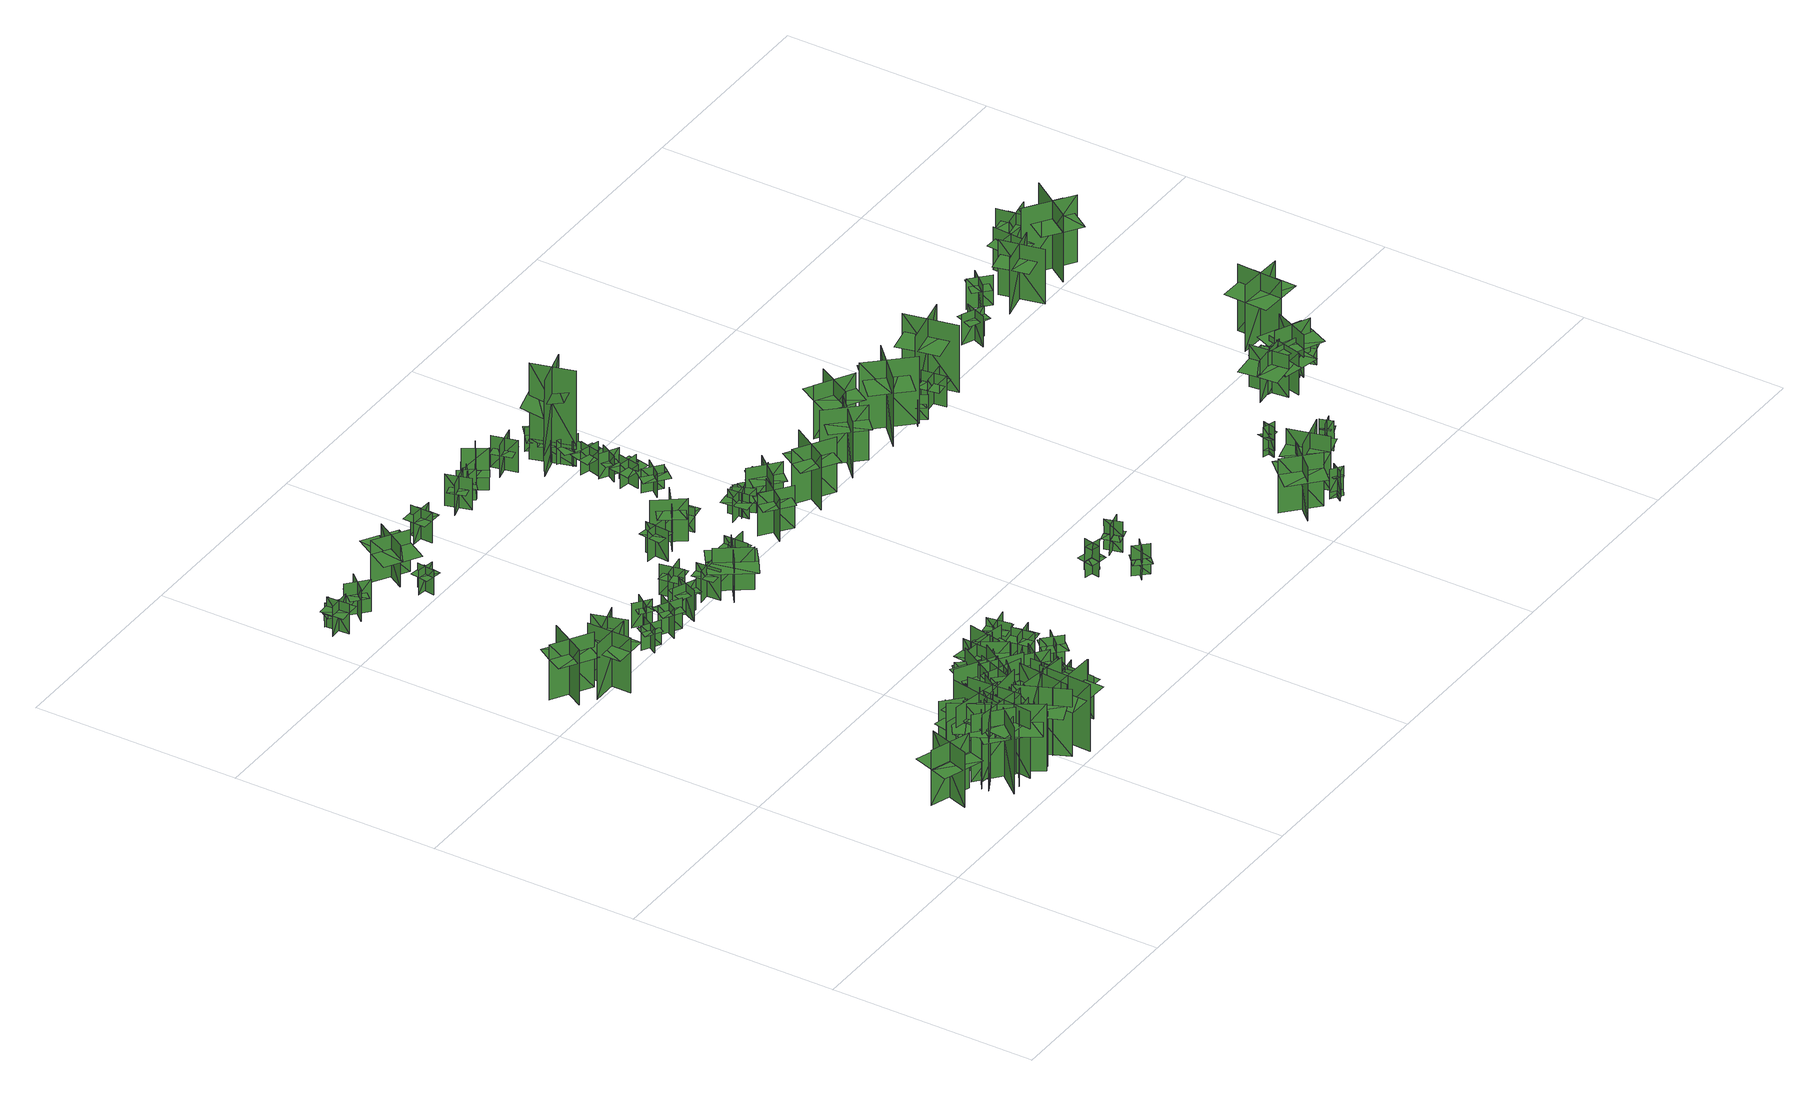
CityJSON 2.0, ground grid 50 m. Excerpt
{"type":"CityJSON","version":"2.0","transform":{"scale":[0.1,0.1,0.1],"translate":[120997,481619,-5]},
"CityObjects":{
"tree1":{"type":"SolitaryVegetationObject","geometry":[{"type":"MultiSurface","lod":"1","boundaries":[[[0,1,2]],[[0,2,3]],[[4,5,6]],[[4,6,7]],[[8,9,10]],[[8,10,11]],[[8,9,12]],[[8,12,13]]]}]},
"tree2":{"type":"SolitaryVegetationObject","geometry":[{"type":"MultiSurface","lod":"1","boundaries":[[[14,15,16]],[[14,16,17]],[[18,19,20]],[[18,20,21]],[[22,23,24]],[[22,24,25]],[[22,26,27]],[[22,27,23]]]}]},
"tree3":{"type":"SolitaryVegetationObject","geometry":[{"type":"MultiSurface","lod":"1","boundaries":[[[28,29,30]],[[28,30,31]],[[32,33,34]],[[32,34,35]],[[36,37,38]],[[36,38,39]],[[36,40,41]],[[36,41,37]]]}]},
"tree4":{"type":"SolitaryVegetationObject","geometry":[{"type":"MultiSurface","lod":"1","boundaries":[[[42,43,44]],[[42,44,45]],[[46,47,48]],[[46,48,49]],[[50,51,52]],[[50,52,53]],[[50,54,55]],[[50,55,51]]]}]},
"tree5":{"type":"SolitaryVegetationObject","geometry":[{"type":"MultiSurface","lod":"1","boundaries":[[[56,57,58]],[[56,58,59]],[[60,61,62]],[[60,62,63]],[[64,65,66]],[[64,66,67]],[[64,68,69]],[[64,69,65]]]}]},
"tree6":{"type":"SolitaryVegetationObject","geometry":[{"type":"MultiSurface","lod":"1","boundaries":[[[70,71,72]],[[70,72,73]],[[74,75,76]],[[74,76,77]],[[78,79,80]],[[78,80,81]],[[78,82,83]],[[78,83,79]]]}]},
"tree7":{"type":"SolitaryVegetationObject","geometry":[{"type":"MultiSurface","lod":"1","boundaries":[[[84,85,86]],[[84,86,87]],[[88,89,90]],[[88,90,91]],[[92,93,94]],[[92,94,95]],[[92,96,97]],[[92,97,93]]]}]},
"tree8":{"type":"SolitaryVegetationObject","geometry":[{"type":"MultiSurface","lod":"1","boundaries":[[[98,99,100]],[[98,100,101]],[[102,103,104]],[[102,104,105]],[[106,107,108]],[[106,108,109]],[[106,110,111]],[[106,111,107]]]}]},
"tree9":{"type":"SolitaryVegetationObject","geometry":[{"type":"MultiSurface","lod":"1","boundaries":[[[112,113,114]],[[112,114,115]],[[116,117,118]],[[116,118,119]],[[120,121,122]],[[120,122,123]],[[120,124,125]],[[120,125,121]]]}]},
"tree10":{"type":"SolitaryVegetationObject","geometry":[{"type":"MultiSurface","lod":"1","boundaries":[[[126,127,128]],[[126,128,129]],[[130,131,132]],[[130,132,133]],[[134,135,136]],[[134,136,137]],[[134,138,139]],[[134,139,135]]]}]},
"tree11":{"type":"SolitaryVegetationObject","geometry":[{"type":"MultiSurface","lod":"1","boundaries":[[[140,141,142]],[[140,142,143]],[[144,145,146]],[[144,146,147]],[[148,149,150]],[[148,150,151]],[[148,152,153]],[[148,153,149]]]}]},
"tree12":{"type":"SolitaryVegetationObject","geometry":[{"type":"MultiSurface","lod":"1","boundaries":[[[154,155,156]],[[154,156,157]],[[158,159,160]],[[158,160,161]],[[162,163,164]],[[162,164,165]],[[162,166,167]],[[162,167,163]]]}]},
"tree13":{"type":"SolitaryVegetationObject","geometry":[{"type":"MultiSurface","lod":"1","boundaries":[[[168,169,170]],[[168,170,171]],[[172,173,174]],[[172,174,175]],[[176,177,178]],[[176,178,179]],[[176,180,181]],[[176,181,177]]]}]},
"tree14":{"type":"SolitaryVegetationObject","geometry":[{"type":"MultiSurface","lod":"1","boundaries":[[[182,183,184]],[[182,184,185]],[[186,187,188]],[[186,188,189]],[[190,191,192]],[[190,192,193]],[[190,194,195]],[[190,195,191]]]}]},
"tree15":{"type":"SolitaryVegetationObject","geometry":[{"type":"MultiSurface","lod":"1","boundaries":[[[196,197,198]],[[196,198,199]],[[200,201,202]],[[200,202,203]],[[204,205,206]],[[204,206,207]],[[204,208,209]],[[204,209,205]]]}]},
"tree16":{"type":"SolitaryVegetationObject","geometry":[{"type":"MultiSurface","lod":"1","boundaries":[[[210,211,212]],[[210,212,213]],[[214,215,216]],[[214,216,217]],[[218,219,220]],[[218,220,221]],[[218,222,223]],[[218,223,219]]]}]},
"tree17":{"type":"SolitaryVegetationObject","geometry":[{"type":"MultiSurface","lod":"1","boundaries":[[[224,225,226]],[[224,226,227]],[[228,229,230]],[[228,230,231]],[[232,233,234]],[[232,234,235]],[[232,235,236]],[[232,236,237]]]}]},
"tree18":{"type":"SolitaryVegetationObject","geometry":[{"type":"MultiSurface","lod":"1","boundaries":[[[238,239,240]],[[238,240,241]],[[242,243,244]],[[242,244,245]],[[246,247,248]],[[246,248,249]],[[246,250,251]],[[246,251,247]]]}]},
"tree19":{"type":"SolitaryVegetationObject","geometry":[{"type":"MultiSurface","lod":"1","boundaries":[[[252,253,254]],[[252,254,255]],[[256,257,258]],[[256,258,259]],[[260,261,257]],[[260,257,256]],[[262,263,253]],[[262,253,252]],[[252,253,264]],[[252,264,265]],[[252,266,267]],[[252,267,253]]]}]},
"tree20":{"type":"SolitaryVegetationObject","geometry":[{"type":"MultiSurface","lod":"1","boundaries":[[[268,269,270]],[[268,270,271]],[[272,273,274]],[[272,274,275]],[[276,277,278]],[[276,278,279]],[[276,280,281]],[[276,281,277]]]}]},
"tree21":{"type":"SolitaryVegetationObject","geometry":[{"type":"MultiSurface","lod":"1","boundaries":[[[282,283,284]],[[282,284,285]],[[286,287,288]],[[286,288,289]],[[290,291,292]],[[290,292,293]],[[290,294,295]],[[290,295,291]]]}]},
"tree22":{"type":"SolitaryVegetationObject","geometry":[{"type":"MultiSurface","lod":"1","boundaries":[[[296,297,298]],[[296,298,299]],[[300,301,302]],[[300,302,303]],[[304,305,306]],[[304,306,307]],[[304,308,309]],[[304,309,305]]]}]},
"tree23":{"type":"SolitaryVegetationObject","geometry":[{"type":"MultiSurface","lod":"1","boundaries":[[[310,311,312]],[[310,312,313]],[[314,315,316]],[[314,316,317]],[[318,319,320]],[[318,320,321]],[[318,322,323]],[[318,323,319]]]}]},
"tree24":{"type":"SolitaryVegetationObject","geometry":[{"type":"MultiSurface","lod":"1","boundaries":[[[324,325,326]],[[324,326,327]],[[328,329,330]],[[328,330,331]],[[332,333,334]],[[332,334,335]],[[332,336,337]],[[332,337,333]]]}]},
"tree25":{"type":"SolitaryVegetationObject","geometry":[{"type":"MultiSurface","lod":"1","boundaries":[[[338,339,340]],[[338,340,341]],[[342,343,344]],[[342,344,345]],[[346,347,348]],[[346,348,349]],[[346,349,350]],[[346,350,351]]]}]},
"tree26":{"type":"SolitaryVegetationObject","geometry":[{"type":"MultiSurface","lod":"1","boundaries":[[[352,353,354]],[[352,354,355]],[[356,357,358]],[[356,358,359]],[[360,361,362]],[[360,362,363]],[[360,364,365]],[[360,365,361]]]}]},
"tree27":{"type":"SolitaryVegetationObject","geometry":[{"type":"MultiSurface","lod":"1","boundaries":[[[366,367,368]],[[366,368,369]],[[370,371,372]],[[370,372,373]],[[374,375,376]],[[374,376,377]],[[374,378,379]],[[374,379,375]]]}]},
"tree28":{"type":"SolitaryVegetationObject","geometry":[{"type":"MultiSurface","lod":"1","boundaries":[[[380,381,382]],[[380,382,383]],[[384,385,386]],[[384,386,387]],[[388,389,390]],[[388,390,391]],[[388,392,393]],[[388,393,389]]]}]},
"tree29":{"type":"SolitaryVegetationObject","geometry":[{"type":"MultiSurface","lod":"1","boundaries":[[[394,395,396]],[[394,396,397]],[[398,399,400]],[[398,400,401]],[[402,403,404]],[[402,404,405]],[[402,406,407]],[[402,407,403]]]}]},
"tree30":{"type":"SolitaryVegetationObject","geometry":[{"type":"MultiSurface","lod":"1","boundaries":[[[408,409,410]],[[408,410,411]],[[412,413,414]],[[412,414,415]],[[416,417,418]],[[416,418,419]],[[416,420,421]],[[416,421,417]]]}]},
"tree31":{"type":"SolitaryVegetationObject","geometry":[{"type":"MultiSurface","lod":"1","boundaries":[[[422,423,424]],[[422,424,425]],[[426,427,428]],[[426,428,429]],[[430,431,432]],[[430,432,433]],[[430,434,435]],[[430,435,431]]]}]},
"tree32":{"type":"SolitaryVegetationObject","geometry":[{"type":"MultiSurface","lod":"1","boundaries":[[[436,437,438]],[[436,438,439]],[[440,441,442]],[[440,442,443]],[[444,445,446]],[[444,446,447]],[[444,448,449]],[[444,449,445]]]}]},
"tree33":{"type":"SolitaryVegetationObject","geometry":[{"type":"MultiSurface","lod":"1","boundaries":[[[450,451,452]],[[450,452,453]],[[454,455,456]],[[454,456,457]],[[458,459,460]],[[458,460,461]],[[458,462,463]],[[458,463,459]]]}]},
"tree34":{"type":"SolitaryVegetationObject","geometry":[{"type":"MultiSurface","lod":"1","boundaries":[[[464,465,466]],[[464,466,467]],[[468,469,470]],[[468,470,471]],[[472,473,474]],[[472,474,475]],[[472,476,477]],[[472,477,473]]]}]},
"tree35":{"type":"SolitaryVegetationObject","geometry":[{"type":"MultiSurface","lod":"1","boundaries":[[[478,479,480]],[[478,480,481]],[[482,483,484]],[[482,484,485]],[[486,487,488]],[[486,488,489]],[[486,490,491]],[[486,491,487]]]}]},
"tree36":{"type":"SolitaryVegetationObject","geometry":[{"type":"MultiSurface","lod":"1","boundaries":[[[492,493,494]],[[492,494,495]],[[496,497,498]],[[496,498,499]],[[500,501,502]],[[500,502,503]],[[500,503,504]],[[500,504,505]]]}]},
"tree37":{"type":"SolitaryVegetationObject","geometry":[{"type":"MultiSurface","lod":"1","boundaries":[[[506,507,508]],[[506,508,509]],[[510,511,512]],[[510,512,513]],[[514,515,516]],[[514,516,517]],[[514,518,519]],[[514,519,515]]]}]},
"tree38":{"type":"SolitaryVegetationObject","geometry":[{"type":"MultiSurface","lod":"1","boundaries":[[[520,521,522]],[[520,522,523]],[[524,525,526]],[[524,526,527]],[[528,529,530]],[[528,530,531]],[[528,532,533]],[[528,533,529]]]}]},
"tree39":{"type":"SolitaryVegetationObject","geometry":[{"type":"MultiSurface","lod":"1","boundaries":[[[534,535,536]],[[534,536,537]],[[538,539,540]],[[538,540,541]],[[542,543,544]],[[542,544,545]],[[542,546,547]],[[542,547,543]]]}]},
"tree40":{"type":"SolitaryVegetationObject","geometry":[{"type":"MultiSurface","lod":"1","boundaries":[[[548,549,550]],[[548,550,551]],[[552,553,554]],[[552,554,555]],[[556,557,558]],[[556,558,559]],[[556,559,560]],[[556,560,561]]]}]},
"tree41":{"type":"SolitaryVegetationObject","geometry":[{"type":"MultiSurface","lod":"1","boundaries":[[[562,563,564]],[[562,564,565]],[[566,567,568]],[[566,568,569]],[[570,571,572]],[[570,572,573]],[[570,574,575]],[[570,575,571]]]}]},
"tree42":{"type":"SolitaryVegetationObject","geometry":[{"type":"MultiSurface","lod":"1","boundaries":[[[576,577,578]],[[576,578,579]],[[580,581,582]],[[580,582,583]],[[584,585,586]],[[584,586,587]],[[584,588,589]],[[584,589,585]]]}]},
"tree43":{"type":"SolitaryVegetationObject","geometry":[{"type":"MultiSurface","lod":"1","boundaries":[[[590,591,592]],[[590,592,593]],[[594,595,596]],[[594,596,597]],[[598,599,600]],[[598,600,601]],[[598,602,603]],[[598,603,599]]]}]},
"tree44":{"type":"SolitaryVegetationObject","geometry":[{"type":"MultiSurface","lod":"1","boundaries":[[[604,605,606]],[[604,606,607]],[[608,609,610]],[[608,610,611]],[[612,613,614]],[[612,614,615]],[[612,615,616]],[[612,616,617]]]}]},
"tree45":{"type":"SolitaryVegetationObject","geometry":[{"type":"MultiSurface","lod":"1","boundaries":[[[618,619,620]],[[618,620,621]],[[622,623,624]],[[622,624,625]],[[626,627,628]],[[626,628,629]],[[626,629,630]],[[626,630,631]]]}]},
"tree46":{"type":"SolitaryVegetationObject","geometry":[{"type":"MultiSurface","lod":"1","boundaries":[[[632,633,634]],[[632,634,635]],[[636,637,638]],[[636,638,639]],[[640,641,642]],[[640,642,643]],[[640,644,645]],[[640,645,641]]]}]},
"tree47":{"type":"SolitaryVegetationObject","geometry":[{"type":"MultiSurface","lod":"1","boundaries":[[[646,647,648]],[[646,648,649]],[[650,651,652]],[[650,652,653]],[[654,655,656]],[[654,656,657]],[[654,658,659]],[[654,659,655]]]}]},
"tree48":{"type":"SolitaryVegetationObject","geometry":[{"type":"MultiSurface","lod":"1","boundaries":[[[660,661,662]],[[660,662,663]],[[664,665,666]],[[664,666,667]],[[668,669,670]],[[668,670,671]],[[668,671,672]],[[668,672,673]]]}]},
"tree49":{"type":"SolitaryVegetationObject","geometry":[{"type":"MultiSurface","lod":"1","boundaries":[[[674,675,676]],[[674,676,677]],[[678,679,680]],[[678,680,681]],[[682,683,684]],[[682,684,685]],[[682,685,686]],[[682,686,687]]]}]},
"tree50":{"type":"SolitaryVegetationObject","geometry":[{"type":"MultiSurface","lod":"1","boundaries":[[[688,689,690]],[[688,690,691]],[[692,693,694]],[[692,694,695]],[[696,697,698]],[[696,698,699]],[[696,700,701]],[[696,701,697]]]}]},
"tree51":{"type":"SolitaryVegetationObject","geometry":[{"type":"MultiSurface","lod":"1","boundaries":[[[702,703,704]],[[702,704,705]],[[706,707,708]],[[706,708,709]],[[710,711,712]],[[710,712,713]],[[710,714,715]],[[710,715,711]]]}]},
"tree52":{"type":"SolitaryVegetationObject","geometry":[{"type":"MultiSurface","lod":"1","boundaries":[[[716,717,718]],[[716,718,719]],[[720,721,722]],[[720,722,723]],[[724,725,726]],[[724,726,727]],[[724,727,728]],[[724,728,729]]]}]},
"tree53":{"type":"SolitaryVegetationObject","geometry":[{"type":"MultiSurface","lod":"1","boundaries":[[[730,731,732]],[[730,732,733]],[[734,735,736]],[[734,736,737]],[[738,739,740]],[[738,740,741]],[[738,742,743]],[[738,743,739]]]}]},
"tree54":{"type":"SolitaryVegetationObject","geometry":[{"type":"MultiSurface","lod":"1","boundaries":[[[744,745,746]],[[744,746,747]],[[748,749,750]],[[748,750,751]],[[752,753,749]],[[752,749,748]],[[754,755,745]],[[754,745,744]],[[744,745,756]],[[744,756,757]],[[744,758,759]],[[744,759,745]]]}]},
"tree55":{"type":"SolitaryVegetationObject","geometry":[{"type":"MultiSurface","lod":"1","boundaries":[[[760,761,762]],[[760,762,763]],[[764,765,766]],[[764,766,767]],[[768,769,770]],[[768,770,771]],[[768,771,772]],[[768,772,773]]]}]},
"tree56":{"type":"SolitaryVegetationObject","geometry":[{"type":"MultiSurface","lod":"1","boundaries":[[[774,775,776]],[[774,776,777]],[[778,779,780]],[[778,780,781]],[[782,783,779]],[[782,779,778]],[[784,785,775]],[[784,775,774]],[[774,775,786]],[[774,786,787]],[[774,788,789]],[[774,789,775]]]}]},
"tree57":{"type":"SolitaryVegetationObject","geometry":[{"type":"MultiSurface","lod":"1","boundaries":[[[790,791,792]],[[790,792,793]],[[794,795,796]],[[794,796,797]],[[798,799,800]],[[798,800,801]],[[798,802,803]],[[798,803,799]]]}]},
"tree58":{"type":"SolitaryVegetationObject","geometry":[{"type":"MultiSurface","lod":"1","boundaries":[[[804,805,806]],[[804,806,807]],[[808,809,810]],[[808,810,811]],[[812,813,814]],[[812,814,815]],[[812,815,816]],[[812,816,817]]]}]},
"tree59":{"type":"SolitaryVegetationObject","geometry":[{"type":"MultiSurface","lod":"1","boundaries":[[[818,819,820]],[[818,820,821]],[[822,823,824]],[[822,824,825]],[[826,827,828]],[[826,828,829]],[[826,829,830]],[[826,830,831]]]}]},
"tree60":{"type":"SolitaryVegetationObject","geometry":[{"type":"MultiSurface","lod":"1","boundaries":[[[832,833,834]],[[832,834,835]],[[836,837,838]],[[836,838,839]],[[840,841,842]],[[840,842,843]],[[840,843,844]],[[840,844,845]]]}]},
"tree61":{"type":"SolitaryVegetationObject","geometry":[{"type":"MultiSurface","lod":"1","boundaries":[[[846,847,848]],[[846,848,849]],[[850,851,852]],[[850,852,853]],[[854,855,851]],[[854,851,850]],[[856,857,847]],[[856,847,846]],[[846,847,858]],[[846,858,859]],[[846,860,861]],[[846,861,847]]]}]},
"tree62":{"type":"SolitaryVegetationObject","geometry":[{"type":"MultiSurface","lod":"1","boundaries":[[[862,863,864]],[[862,864,865]],[[866,867,868]],[[866,868,869]],[[870,871,872]],[[870,872,873]],[[870,873,874]],[[870,874,875]]]}]},
"tree63":{"type":"SolitaryVegetationObject","geometry":[{"type":"MultiSurface","lod":"1","boundaries":[[[876,877,878]],[[876,878,879]],[[880,881,882]],[[880,882,883]],[[884,885,886]],[[884,886,887]],[[884,887,888]],[[884,888,889]]]}]},
"tree64":{"type":"SolitaryVegetationObject","geometry":[{"type":"MultiSurface","lod":"1","boundaries":[[[890,891,892]],[[890,892,893]],[[894,895,896]],[[894,896,897]],[[898,899,900]],[[898,900,901]],[[898,902,903]],[[898,903,899]]]}]},
"tree65":{"type":"SolitaryVegetationObject","geometry":[{"type":"MultiSurface","lod":"1","boundaries":[[[904,905,906]],[[904,906,907]],[[908,909,910]],[[908,910,911]],[[912,913,914]],[[912,914,915]],[[912,915,916]],[[912,916,917]]]}]},
"tree66":{"type":"SolitaryVegetationObject","geometry":[{"type":"MultiSurface","lod":"1","boundaries":[[[918,919,920]],[[918,920,921]],[[922,923,924]],[[922,924,925]],[[926,927,923]],[[926,923,922]],[[928,929,919]],[[928,919,918]],[[918,919,930]],[[918,930,931]],[[918,932,933]],[[918,933,919]]]}]},
"tree67":{"type":"SolitaryVegetationObject","geometry":[{"type":"MultiSurface","lod":"1","boundaries":[[[934,935,936]],[[934,936,937]],[[938,939,940]],[[938,940,941]],[[942,943,944]],[[942,944,945]],[[942,945,946]],[[942,946,947]]]}]},
"tree68":{"type":"SolitaryVegetationObject","geometry":[{"type":"MultiSurface","lod":"1","boundaries":[[[948,949,950]],[[948,950,951]],[[952,953,954]],[[952,954,955]],[[956,957,958]],[[956,958,959]],[[956,959,960]],[[956,960,961]]]}]},
"tree69":{"type":"SolitaryVegetationObject","geometry":[{"type":"MultiSurface","lod":"1","boundaries":[[[962,963,964]],[[962,964,965]],[[966,967,968]],[[966,968,969]],[[970,971,967]],[[970,967,966]],[[972,973,963]],[[972,963,962]],[[974,975,976]],[[974,976,977]],[[978,979,980]],[[978,980,981]]]}]},
"tree70":{"type":"SolitaryVegetationObject","geometry":[{"type":"MultiSurface","lod":"1","boundaries":[[[982,983,984]],[[982,984,985]],[[986,987,988]],[[986,988,989]],[[990,991,992]],[[990,992,993]],[[990,993,994]],[[990,994,995]]]}]},
"tree71":{"type":"SolitaryVegetationObject","geometry":[{"type":"MultiSurface","lod":"1","boundaries":[[[996,997,998]],[[996,998,999]],[[1000,1001,1002]],[[1000,1002,1003]],[[1004,1005,1006]],[[1004,1006,1007]],[[1004,1007,1008]],[[1004,1008,1009]]]}]},
"tree72":{"type":"SolitaryVegetationObject","geometry":[{"type":"MultiSurface","lod":"1","boundaries":[[[1010,1011,1012]],[[1010,1012,1013]],[[1014,1015,1016]],[[1014,1016,1017]],[[1018,1019,1020]],[[1018,1020,1021]],[[1018,1022,1023]],[[1018,1023,1019]]]}]},
"tree73":{"type":"SolitaryVegetationObject","geometry":[{"type":"MultiSurface","lod":"1","boundaries":[[[1024,1025,1026]],[[1024,1026,1027]],[[1028,1029,1030]],[[1028,1030,1031]],[[1032,1033,1034]],[[1032,1034,1035]],[[1032,1035,1036]],[[1032,1036,1037]]]}]},
"tree74":{"type":"SolitaryVegetationObject","geometry":[{"type":"MultiSurface","lod":"1","boundaries":[[[1038,1039,1040]],[[1038,1040,1041]],[[1042,1043,1044]],[[1042,1044,1045]],[[1046,1047,1048]],[[1046,1048,1049]],[[1046,1049,1050]],[[1046,1050,1051]]]}]},
"tree75":{"type":"SolitaryVegetationObject","geometry":[{"type":"MultiSurface","lod":"1","boundaries":[[[1052,1053,1054]],[[1052,1054,1055]],[[1056,1057,1058]],[[1056,1058,1059]],[[1060,1061,1057]],[[1060,1057,1056]],[[1062,1063,1053]],[[1062,1053,1052]],[[1052,1053,1064]],[[1052,1064,1065]],[[1052,1066,1067]],[[1052,1067,1053]]]}]},
"tree76":{"type":"SolitaryVegetationObject","geometry":[{"type":"MultiSurface","lod":"1","boundaries":[[[1068,1069,1070]],[[1068,1070,1071]],[[1072,1073,1074]],[[1072,1074,1075]],[[1076,1077,1078]],[[1076,1078,1079]],[[1076,1080,1081]],[[1076,1081,1077]]]}]},
"tree77":{"type":"SolitaryVegetationObject","geometry":[{"type":"MultiSurface","lod":"1","boundaries":[[[1082,1083,1084]],[[1082,1084,1085]],[[1086,1087,1088]],[[1086,1088,1089]],[[1090,1091,1092]],[[1090,1092,1093]],[[1090,1093,1094]],[[1090,1094,1095]]]}]},
"tree78":{"type":"SolitaryVegetationObject","geometry":[{"type":"MultiSurface","lod":"1","boundaries":[[[1096,1097,1098]],[[1096,1098,1099]],[[1100,1101,1102]],[[1100,1102,1103]],[[1104,1105,1106]],[[1104,1106,1107]],[[1104,1107,1108]],[[1104,1108,1109]]]}]},
"tree79":{"type":"SolitaryVegetationObject","geometry":[{"type":"MultiSurface","lod":"1","boundaries":[[[1110,1111,1112]],[[1110,1112,1113]],[[1114,1115,1116]],[[1114,1116,1117]],[[1118,1119,1120]],[[1118,1120,1121]],[[1118,1122,1123]],[[1118,1123,1119]]]}]},
"tree80":{"type":"SolitaryVegetationObject","geometry":[{"type":"MultiSurface","lod":"1","boundaries":[[[1124,1125,1126]],[[1124,1126,1127]],[[1128,1129,1130]],[[1128,1130,1131]],[[1132,1133,1129]],[[1132,1129,1128]],[[1134,1135,1125]],[[1134,1125,1124]],[[1136,1137,1138]],[[1136,1138,1139]],[[1140,1141,1142]],[[1140,1142,1143]]]}]},
"tree81":{"type":"SolitaryVegetationObject","geometry":[{"type":"MultiSurface","lod":"1","boundaries":[[[1144,1145,1146]],[[1144,1146,1147]],[[1148,1149,1150]],[[1148,1150,1151]],[[1152,1153,1154]],[[1152,1154,1155]],[[1152,1155,1156]],[[1152,1156,1157]]]}]},
"tree82":{"type":"SolitaryVegetationObject","geometry":[{"type":"MultiSurface","lod":"1","boundaries":[[[1158,1159,1160]],[[1158,1160,1161]],[[1162,1163,1164]],[[1162,1164,1165]],[[1166,1167,1168]],[[1166,1168,1169]],[[1166,1169,1170]],[[1166,1170,1171]]]}]},
"tree83":{"type":"SolitaryVegetationObject","geometry":[{"type":"MultiSurface","lod":"1","boundaries":[[[1172,1173,1174]],[[1172,1174,1175]],[[1176,1177,1178]],[[1176,1178,1179]],[[1180,1181,1182]],[[1180,1182,1183]],[[1180,1181,1184]],[[1180,1184,1185]]]}]},
"tree84":{"type":"SolitaryVegetationObject","geometry":[{"type":"MultiSurface","lod":"1","boundaries":[[[1186,1187,1188]],[[1186,1188,1189]],[[1190,1191,1192]],[[1190,1192,1193]],[[1194,1195,1191]],[[1194,1191,1190]],[[1196,1197,1187]],[[1196,1187,1186]],[[1198,1199,1200]],[[1198,1200,1201]],[[1202,1203,1204]],[[1202,1204,1205]]]}]},
"tree85":{"type":"SolitaryVegetationObject","geometry":[{"type":"MultiSurface","lod":"1","boundaries":[[[1206,1207,1208]],[[1206,1208,1209]],[[1210,1211,1212]],[[1210,1212,1213]],[[1214,1215,1211]],[[1214,1211,1210]],[[1216,1217,1207]],[[1216,1207,1206]],[[1218,1219,1220]],[[1218,1220,1221]],[[1222,1223,1224]],[[1222,1224,1225]]]}]},
"tree86":{"type":"SolitaryVegetationObject","geometry":[{"type":"MultiSurface","lod":"1","boundaries":[[[1226,1227,1228]],[[1226,1228,1229]],[[1230,1231,1232]],[[1230,1232,1233]],[[1234,1235,1236]],[[1234,1236,1237]],[[1234,1238,1239]],[[1234,1239,1235]]]}]},
"tree87":{"type":"SolitaryVegetationObject","geometry":[{"type":"MultiSurface","lod":"1","boundaries":[[[1240,1241,1242]],[[1240,1242,1243]],[[1244,1245,1246]],[[1244,1246,1247]],[[1248,1249,1245]],[[1248,1245,1244]],[[1250,1251,1241]],[[1250,1241,1240]],[[1252,1253,1254]],[[1252,1254,1255]],[[1256,1257,1258]],[[1256,1258,1259]]]}]},
"tree88":{"type":"SolitaryVegetationObject","geometry":[{"type":"MultiSurface","lod":"1","boundaries":[[[1260,1261,1262]],[[1260,1262,1263]],[[1264,1265,1266]],[[1264,1266,1267]],[[1268,1269,1270]],[[1268,1270,1271]],[[1268,1272,1273]],[[1268,1273,1269]]]}]},
"tree89":{"type":"SolitaryVegetationObject","geometry":[{"type":"MultiSurface","lod":"1","boundaries":[[[1274,1275,1276]],[[1274,1276,1277]],[[1278,1279,1280]],[[1278,1280,1281]],[[1282,1283,1284]],[[1282,1284,1285]],[[1282,1285,1286]],[[1282,1286,1287]]]}]},
"tree90":{"type":"SolitaryVegetationObject","geometry":[{"type":"MultiSurface","lod":"1","boundaries":[[[1288,1289,1290]],[[1288,1290,1291]],[[1292,1293,1294]],[[1292,1294,1295]],[[1296,1297,1298]],[[1296,1298,1299]],[[1296,1299,1300]],[[1296,1300,1301]]]}]},
"tree91":{"type":"SolitaryVegetationObject","geometry":[{"type":"MultiSurface","lod":"1","boundaries":[[[1302,1303,1304]],[[1302,1304,1305]],[[1306,1307,1308]],[[1306,1308,1309]],[[1310,1311,1312]],[[1310,1312,1313]],[[1310,1313,1314]],[[1310,1314,1315]]]}]},
"tree92":{"type":"SolitaryVegetationObject","geometry":[{"type":"MultiSurface","lod":"1","boundaries":[[[1316,1317,1318]],[[1316,1318,1319]],[[1320,1321,1322]],[[1320,1322,1323]],[[1324,1325,1326]],[[1324,1326,1327]],[[1324,1328,1329]],[[1324,1329,1325]]]}]},
"tree93":{"type":"SolitaryVegetationObject","geometry":[{"type":"MultiSurface","lod":"1","boundaries":[[[1330,1331,1332]],[[1330,1332,1333]],[[1334,1335,1336]],[[1334,1336,1337]],[[1338,1339,1340]],[[1338,1340,1341]],[[1338,1341,1342]],[[1338,1342,1343]]]}]},
"tree94":{"type":"SolitaryVegetationObject","geometry":[{"type":"MultiSurface","lod":"1","boundaries":[[[1344,1345,1346]],[[1344,1346,1347]],[[1348,1349,1350]],[[1348,1350,1351]],[[1352,1353,1354]],[[1352,1354,1355]],[[1352,1356,1357]],[[1352,1357,1353]]]}]},
"tree95":{"type":"SolitaryVegetationObject","geometry":[{"type":"MultiSurface","lod":"1","boundaries":[[[1358,1359,1360]],[[1358,1360,1361]],[[1362,1363,1364]],[[1362,1364,1365]],[[1366,1367,1368]],[[1366,1368,1369]],[[1366,1369,1370]],[[1366,1370,1371]]]}]},
"tree96":{"type":"SolitaryVegetationObject","geometry":[{"type":"MultiSurface","lod":"1","boundaries":[[[1372,1373,1374]],[[1372,1374,1375]],[[1376,1377,1378]],[[1376,1378,1379]],[[1380,1381,1382]],[[1380,1382,1383]],[[1380,1384,1385]],[[1380,1385,1381]]]}]},
"tree97":{"type":"SolitaryVegetationObject","geometry":[{"type":"MultiSurface","lod":"1","boundaries":[[[1386,1387,1388]],[[1386,1388,1389]],[[1390,1391,1392]],[[1390,1392,1393]],[[1394,1395,1396]],[[1394,1396,1397]],[[1394,1398,1399]],[[1394,1399,1395]]]}]},
"tree98":{"type":"SolitaryVegetationObject","geometry":[{"type":"MultiSurface","lod":"1","boundaries":[[[1400,1401,1402]],[[1400,1402,1403]],[[1404,1405,1406]],[[1404,1406,1407]],[[1408,1409,1410]],[[1408,1410,1411]],[[1408,1412,1413]],[[1408,1413,1409]]]}]}
},
"vertices":[
[186,184,13],[286,151,13],[286,151,154],[186,184,154],[218,120,13],[252,220,13],[252,220,154],[218,120,154],[185,181,106],[285,147,106],[302,198,106],[202,231,106],[271,107,106],[171,140,106],
[146,1005,44],[54,1059,44],[54,1059,185],[146,1005,185],[124,1086,44],[71,995,44],[71,995,185],[124,1086,185],[138,1010,148],[54,1059,148],[33,1023,148],[117,973,148],[160,1046,148],[76,1095,148],
[320,167,3],[419,83,3],[419,83,175],[320,167,175],[329,65,3],[413,164,3],[413,164,175],[329,65,175],[328,160,130],[419,83,130],[452,122,130],[362,199,130],[295,121,130],[386,44,130],
[311,118,3],[426,178,3],[426,178,175],[311,118,175],[409,88,3],[349,203,3],[349,203,175],[409,88,175],[321,123,131],[426,178,131],[402,224,131],[297,169,131],[344,78,131],[450,133,131],
[330,237,1],[403,130,1],[403,130,173],[330,237,173],[312,136,1],[419,209,1],[419,209,173],[312,136,173],[336,228,129],[403,130,129],[446,159,129],[378,257,129],[294,198,129],[361,101,129],
[378,269,2],[356,165,2],[356,165,143],[378,269,143],[308,222,2],[412,200,2],[412,200,143],[308,222,143],[376,260,106],[356,165,106],[397,156,106],[417,251,106],[335,268,106],[315,173,106],
[325,143,9],[454,129,9],[454,129,181],[325,143,181],[390,63,9],[404,192,9],[404,192,181],[390,63,181],[336,141,136],[454,129,136],[460,180,136],[342,192,136],[331,90,136],[449,78,136],
[461,138,9],[352,67,9],[352,67,181],[461,138,181],[361,158,9],[432,49,9],[432,49,181],[361,158,181],[452,132,136],[352,67,136],[380,24,136],[480,89,136],[424,175,136],[324,110,136],
[404,264,8],[380,136,8],[380,136,181],[404,264,181],[319,205,8],[447,182,8],[447,182,181],[319,205,181],[402,253,136],[380,136,136],[431,127,136],[452,244,136],[351,262,136],[330,145,136],
[350,159,11],[456,150,11],[456,150,152],[350,159,152],[404,95,11],[414,201,11],[414,201,152],[404,95,152],[359,158,115],[456,150,115],[459,191,115],[363,200,115],[355,116,115],[452,108,115],
[171,1036,42],[171,929,42],[171,929,183],[171,1036,183],[112,976,42],[218,976,42],[218,976,183],[112,976,183],[171,1027,147],[171,929,147],[213,929,147],[213,1027,147],[129,1027,147],[129,929,147],
[379,105,11],[484,120,11],[484,120,152],[379,105,152],[446,55,11],[432,160,11],[432,160,152],[446,55,152],[388,107,116],[484,120,116],[478,161,116],[382,148,116],[393,65,116],[490,78,116],
[440,275,10],[367,198,10],[367,198,151],[440,275,151],[356,272,10],[433,199,10],[433,199,151],[356,272,151],[433,268,114],[367,198,114],[397,169,114],[464,239,114],[403,297,114],[336,226,114],
[505,176,10],[375,170,10],[375,170,182],[505,176,182],[429,245,10],[434,115,10],[434,115,182],[429,245,182],[494,175,138],[375,170,138],[377,119,138],[496,124,138],[492,227,138],[373,221,138],
[416,159,11],[444,261,11],[444,261,151],[416,159,151],[489,201,11],[386,229,11],[386,229,151],[489,201,151],[419,168,115],[444,261,115],[404,272,115],[378,179,115],[459,157,115],[485,250,115],
[505,104,11],[419,167,11],[419,167,152],[505,104,152],[491,187,11],[429,101,11],[429,101,152],[491,187,152],[498,110,116],[419,167,116],[394,133,116],[473,76,116],[522,144,116],[444,201,116],
[6,1573,48],[61,1575,48],[61,1575,125],[6,1573,125],[33,1548,48],[30,1603,48],[30,1603,125],[33,1548,125],[33,1548,103],[61,1549,103],[58,1604,103],[30,1603,103],[3,1602,103],[5,1546,103],
[505,30,11],[453,150,11],[453,150,183],[505,30,183],[542,126,11],[423,75,11],[423,75,183],[542,126,183],[500,40,139],[453,150,139],[406,129,139],[453,20,139],[547,61,139],[500,170,139],
[50,1612,80],[31,1583,80],[46,1574,80],[65,1602,80],[55,1589,80],[27,1608,80],[26,1606,111],[54,1587,111],[54,1587,49],[26,1606,49],[49,1613,49],[30,1584,49],[31,1583,111],[50,1612,111],[35,1621,80],[17,1593,80],
[513,166,11],[427,228,11],[427,228,152],[513,166,152],[499,249,11],[437,162,11],[437,162,152],[499,249,152],[506,171,116],[427,228,116],[402,193,116],[481,137,116],[530,205,116],[451,262,116],
[204,1023,45],[283,1047,45],[283,1047,154],[204,1023,154],[262,992,45],[238,1071,45],[238,1071,154],[262,992,154],[211,1025,126],[283,1047,126],[274,1078,126],[201,1056,126],[220,993,126],[292,1015,126],
[515,50,11],[531,179,11],[531,179,183],[515,50,183],[596,114,11],[467,130,11],[467,130,183],[596,114,183],[516,61,139],[531,179,139],[480,185,139],[465,67,139],[567,55,139],[582,173,139],
[617,63,11],[487,68,11],[487,68,184],[617,63,184],[546,138,11],[541,8,11],[541,8,184],[546,138,184],[606,64,139],[487,68,139],[485,17,139],[604,13,139],[608,115,139],[489,120,139],
[564,149,11],[488,224,11],[488,224,152],[564,149,152],[563,233,11],[488,158,11],[488,158,152],[563,233,152],[557,156,116],[488,224,116],[459,194,116],[528,126,116],[587,186,116],[518,254,116],
[129,1599,47],[89,1553,47],[89,1553,129],[129,1599,129],[86,1596,47],[132,1555,47],[132,1555,129],[86,1596,129],[91,1591,98],[74,1572,98],[107,1544,98],[124,1563,98],[141,1582,98],[108,1611,98],
[582,208,14],[483,247,14],[483,247,154],[582,208,154],[548,285,14],[508,186,14],[508,186,154],[548,285,154],[573,211,118],[483,247,118],[467,208,118],[558,172,118],[589,250,118],[498,286,118],
[552,329,14],[499,237,14],[499,237,155],[552,329,155],[471,306,14],[564,254,14],[564,254,155],[471,306,155],[547,321,119],[499,237,119],[536,216,119],[584,301,119],[511,342,119],[463,257,119],
[355,968,46],[314,992,46],[314,992,109],[355,968,109],[345,1004,46],[321,963,46],[321,963,109],[345,1004,109],[351,970,92],[314,992,92],[304,976,92],[342,954,92],[361,986,92],[323,1008,92],
[603,214,14],[515,272,14],[515,272,155],[603,214,155],[586,296,14],[527,207,14],[527,207,155],[586,296,155],[596,219,119],[515,272,119],[491,237,119],[573,184,119],[619,254,119],[538,307,119],
[585,280,14],[532,343,14],[532,343,124],[585,280,124],[591,345,14],[527,292,14],[527,292,124],[591,345,124],[581,285,95],[532,343,95],[507,322,95],[556,264,95],[606,307,95],[557,364,95],
[630,179,14],[644,97,14],[644,97,123],[630,179,123],[592,125,14],[674,139,14],[674,139,123],[592,125,123],[631,172,95],[644,97,95],[676,102,95],[664,177,95],[599,166,95],[611,92,95],
[633,215,14],[632,132,14],[632,132,123],[633,215,123],[587,169,14],[669,168,14],[669,168,123],[587,169,123],[633,208,95],[632,132,95],[664,131,95],[666,207,95],[601,209,95],[599,133,95],
[647,65,13],[651,148,13],[651,148,123],[647,65,123],[695,109,13],[613,114,13],[613,114,123],[695,109,123],[647,72,94],[651,148,94],[619,150,94],[614,74,94],[680,70,94],[684,146,94],
[432,963,45],[381,992,45],[381,992,123],[432,963,123],[419,1008,45],[390,957,45],[390,957,123],[419,1008,123],[428,966,103],[381,992,103],[369,972,103],[416,946,103],[439,986,103],[392,1013,103],
[413,1061,45],[384,1023,45],[384,1023,108],[413,1061,108],[376,1055,45],[414,1027,45],[414,1027,108],[376,1055,108],[410,1057,91],[384,1023,91],[399,1012,91],[425,1046,91],[396,1069,91],[370,1034,91],
[265,1522,45],[258,1478,45],[258,1478,107],[265,1522,107],[241,1505,45],[285,1498,45],[285,1498,107],[241,1505,107],[241,1505,89],[238,1483,89],[281,1476,89],[285,1498,89],[288,1520,89],[244,1526,89],
[618,248,13],[684,198,13],[684,198,123],[618,248,123],[627,183,13],[677,249,13],[677,249,123],[627,183,123],[624,243,94],[684,198,94],[704,224,94],[643,269,94],[604,217,94],[664,172,94],
[614,295,12],[621,377,12],[621,377,122],[614,295,122],[664,337,12],[581,344,12],[581,344,122],[664,337,122],[615,302,93],[621,377,93],[589,380,93],[582,304,93],[647,299,93],[654,374,93],
[618,356,12],[664,287,12],[664,287,122],[618,356,122],[606,292,12],[675,338,12],[675,338,122],[606,292,122],[622,350,94],[664,287,94],[691,305,94],[649,368,94],[595,332,94],[637,269,94],
[304,1566,47],[304,1566,155],[224,1614,155],[224,1614,47],[242,1552,47],[242,1552,155],[289,1629,155],[289,1629,47],[235,1540,120],[275,1516,120],[333,1612,120],[293,1636,120],[253,1660,120],[195,1564,120],
[710,337,10],[629,352,10],[629,352,120],[710,337,120],[673,391,10],[658,310,10],[658,310,120],[673,391,120],[703,339,91],[629,352,91],[623,320,91],[698,307,91],[709,371,91],[635,384,91],
[450,998,46],[504,975,46],[504,975,125],[450,998,125],[467,955,46],[491,1009,46],[491,1009,125],[467,955,125],[454,997,105],[504,975,105],[513,997,105],[464,1018,105],[445,975,105],[495,954,105],
[552,1046,45],[494,1037,45],[494,1037,124],[552,1046,124],[514,1073,45],[524,1015,45],[524,1015,124],[514,1073,124],[547,1045,103],[494,1037,103],[498,1014,103],[551,1022,103],[544,1068,103],[490,1060,103],
[788,227,13],[748,265,13],[748,265,90],[788,227,90],[787,263,13],[749,224,13],[749,224,90],[787,263,90],[787,263,68],[767,283,68],[729,243,68],[749,224,68],[769,204,68],[807,244,68],
[755,340,11],[763,286,11],[763,286,88],[755,340,88],[733,311,11],[788,319,11],[788,319,88],[733,311,88],[733,311,67],[737,284,67],[792,292,67],[788,319,67],[784,346,67],[729,338,67],
[566,951,44],[562,1010,44],[562,1010,123],[566,951,123],[597,987,44],[538,982,44],[538,982,123],[597,987,123],[566,956,102],[562,1010,102],[539,1008,102],[542,955,102],[589,958,102],[585,1012,102],
[765,345,12],[754,403,12],[754,403,90],[765,345,90],[791,384,12],[733,372,12],[733,372,90],[791,384,90],[764,350,70],[754,403,70],[731,398,70],[741,345,70],[787,355,70],[776,408,70],
[575,923,44],[575,923,153],[651,978,153],[651,978,44],[587,985,44],[587,985,153],[639,912,153],[639,912,44],[579,997,117],[541,969,117],[606,878,117],[644,905,117],[682,933,117],[617,1024,117],
[417,1636,50],[416,1581,50],[416,1581,127],[417,1636,127],[390,1611,50],[446,1609,50],[446,1609,127],[390,1611,127],[390,1611,105],[390,1583,105],[445,1582,105],[446,1609,105],[446,1637,105],[391,1638,105],
[679,954,46],[679,1013,46],[679,1013,124],[679,954,124],[712,987,46],[653,987,46],[653,987,124],[712,987,124],[679,959,104],[679,1013,104],[656,1013,104],[656,958,104],[703,959,104],[702,1013,104],
[629,1123,46],[634,1182,46],[634,1182,124],[629,1123,124],[665,1153,46],[606,1159,46],[606,1159,124],[665,1153,124],[629,1128,104],[634,1182,104],[611,1184,104],[606,1130,104],[653,1126,104],[658,1180,104],
[526,1594,52],[585,1611,52],[585,1611,134],[526,1594,134],[564,1573,52],[547,1632,52],[547,1632,134],[564,1573,134],[562,1580,103],[587,1586,103],[575,1628,103],[550,1621,103],[526,1614,103],[538,1573,103],
[733,1185,45],[667,1136,45],[667,1136,154],[733,1185,154],[669,1194,45],[718,1128,45],[718,1128,154],[669,1194,154],[728,1181,126],[667,1136,126],[686,1110,126],[747,1155,126],[708,1207,126],[648,1162,126],
[576,1621,91],[602,1588,91],[619,1602,91],[593,1635,91],[605,1618,91],[572,1592,91],[574,1590,130],[607,1616,130],[607,1616,52],[574,1590,52],[574,1620,52],[601,1587,52],[602,1588,130],[576,1621,130],[559,1607,91],[586,1574,91],
[752,1133,46],[752,1133,108],[744,1185,108],[744,1185,46],[723,1154,46],[723,1154,108],[774,1163,108],[774,1163,46],[715,1153,88],[720,1127,88],[783,1137,88],[779,1163,88],[775,1190,88],[711,1180,88],
[605,1591,105],[654,1623,105],[638,1649,106],[588,1617,106],[612,1631,105],[645,1582,105],[648,1584,160],[615,1633,160],[615,1633,51],[648,1584,51],[606,1589,51],[656,1621,51],[654,1623,160],[605,1591,160],[621,1566,106],[671,1598,106],
[880,963,45],[813,1013,45],[813,1013,154],[880,963,154],[870,1028,45],[820,962,45],[820,962,154],[870,1028,154],[874,968,126],[813,1013,126],[794,987,126],[854,941,126],[893,994,126],[833,1039,126],
[879,1089,46],[879,1089,108],[826,1084,108],[826,1084,46],[856,1062,46],[856,1062,108],[851,1113,108],[851,1113,46],[857,1054,88],[883,1056,88],[877,1120,88],[851,1118,88],[824,1115,88],[830,1051,88],
[851,1077,45],[851,1077,107],[900,1097,107],[900,1097,45],[865,1110,45],[865,1110,107],[885,1063,107],[885,1063,45],[862,1118,87],[838,1108,87],[862,1048,87],[886,1058,87],[911,1068,87],[887,1128,87],
[726,1629,49],[740,1569,49],[740,1569,131],[726,1629,131],[703,1592,49],[763,1606,49],[763,1606,131],[703,1592,131],[710,1594,100],[716,1569,100],[758,1579,100],[752,1604,100],[746,1628,100],[704,1618,100],
[1113,381,55],[1104,339,55],[1126,335,55],[1134,377,55],[1129,357,55],[1088,365,55],[1087,363,94],[1129,354,94],[1129,354,16],[1087,363,16],[1111,381,16],[1103,340,16],[1104,339,94],[1113,381,94],[1092,385,55],[1083,344,55],
[851,1310,49],[851,1310,111],[817,1268,111],[817,1268,49],[854,1274,49],[854,1274,111],[814,1306,111],[814,1306,49],[860,1269,91],[877,1289,91],[827,1330,91],[810,1309,91],[793,1288,91],[843,1248,91],
[918,1109,45],[918,1109,107],[884,1068,107],[884,1068,45],[921,1073,45],[921,1073,107],[881,1106,107],[881,1106,45],[927,1067,87],[944,1088,87],[895,1129,87],[878,1109,87],[861,1088,87],[910,1047,87],
[879,1085,45],[942,1031,45],[942,1031,155],[879,1085,155],[885,1020,45],[938,1082,45],[938,1082,155],[885,1020,155],[884,1080,126],[942,1031,126],[963,1056,126],[906,1105,126],[863,1055,126],[921,1006,126],
[836,1375,48],[836,1375,110],[826,1322,110],[826,1322,48],[856,1345,48],[856,1345,110],[805,1354,110],[805,1354,48],[864,1343,90],[868,1370,90],[805,1381,90],[801,1355,90],[796,1329,90],[859,1317,90],
[1174,283,55],[1143,255,55],[1158,238,55],[1189,267,55],[1174,254,55],[1145,285,55],[1143,283,94],[1172,252,94],[1172,252,16],[1143,283,16],[1173,284,16],[1142,256,16],[1143,255,94],[1174,283,94],[1160,299,55],[1128,270,55],
[845,1421,48],[820,1378,48],[820,1378,113],[845,1421,113],[811,1411,48],[854,1387,48],[854,1387,113],[811,1411,113],[816,1409,88],[806,1391,88],[836,1374,88],[846,1392,88],[856,1409,88],[826,1426,88],
[835,1470,48],[835,1470,110],[821,1419,110],[821,1419,48],[853,1439,48],[853,1439,110],[803,1452,110],[803,1452,48],[860,1437,90],[867,1463,90],[805,1479,90],[798,1453,90],[792,1427,90],[854,1411,90],
[760,1517,99],[859,1545,99],[860,1543,293],[760,1515,293],[828,1478,99],[800,1578,99],[799,1578,293],[827,1478,293],[827,1478,47],[799,1578,47],[760,1515,47],[860,1543,47],[760,1516,194],[860,1544,194],[845,1595,212],[746,1567,212],[846,1540,224],[771,1518,224],[782,1481,235],[857,1502,235],
[982,1093,46],[982,1093,108],[930,1083,108],[930,1083,46],[961,1064,46],[961,1064,108],[951,1114,108],[951,1114,46],[963,1056,88],[989,1061,88],[977,1124,88],[950,1119,88],[924,1114,88],[937,1051,88],
[856,1491,49],[856,1491,111],[809,1516,111],[809,1516,49],[821,1481,49],[821,1481,111],[845,1526,111],[845,1526,49],[817,1474,91],[841,1461,91],[871,1518,91],[847,1531,91],[824,1543,91],[794,1486,91],
[1047,962,42],[956,1018,42],[956,1018,183],[1047,962,183],[1026,1044,42],[971,953,42],[971,953,183],[1026,1044,183],[1039,967,147],[956,1018,147],[934,982,147],[1017,931,147],[1061,1003,147],[978,1054,147],
[819,1567,49],[819,1567,111],[847,1521,111],[847,1521,49],[854,1558,49],[854,1558,111],[810,1531,111],[810,1531,49],[861,1562,91],[847,1585,91],[792,1552,91],[806,1529,91],[820,1506,91],[875,1539,91],
[816,1600,48],[816,1600,110],[850,1558,110],[850,1558,48],[852,1595,48],[852,1595,110],[812,1563,110],[812,1563,48],[858,1600,90],[841,1621,90],[792,1580,90],[809,1560,90],[826,1539,90],[875,1580,90],
[1226,372,55],[1184,362,55],[1190,341,55],[1231,351,55],[1211,347,55],[1201,388,55],[1198,387,94],[1209,346,94],[1209,346,16],[1198,387,16],[1225,374,16],[1184,364,16],[1184,362,94],[1226,372,94],[1220,393,55],[1179,383,55],
[1111,1045,43],[1184,968,43],[1184,968,184],[1111,1045,184],[1109,961,43],[1186,1034,43],[1186,1034,184],[1109,961,184],[1117,1038,148],[1184,968,148],[1215,997,148],[1147,1067,148],[1087,1009,148],[1154,939,148],
[1250,1124,45],[1201,1037,45],[1201,1037,183],[1250,1124,183],[1186,1107,45],[1273,1057,45],[1273,1057,183],[1186,1107,183],[1186,1107,144],[1162,1063,144],[1248,1014,144],[1273,1057,144],[1298,1100,144],[1211,1150,144],
[1530,83,7],[1598,156,7],[1598,156,145],[1530,83,145],[1596,85,7],[1523,153,7],[1523,153,145],[1596,85,145],[1596,85,106],[1630,122,106],[1557,189,106],[1523,153,106],[1489,116,106],[1562,49,106],
[1258,953,41],[1352,1043,41],[1352,1043,214],[1258,953,214],[1360,952,41],[1271,1046,41],[1271,1046,214],[1360,952,214],[1266,961,169],[1352,1043,169],[1316,1080,169],[1230,998,169],[1301,924,169],[1387,1006,169],
[1607,77,38],[1635,60,38],[1634,59,98],[1607,77,98],[1613,53,38],[1630,80,38],[1630,81,98],[1612,53,98],[1612,53,22],[1630,81,22],[1607,77,22],[1634,59,22],[1607,77,67],[1634,59,67],[1643,73,73],[1616,91,73],[1631,62,77],[1610,75,77],[1604,64,80],[1624,51,80],
[1383,944,41],[1354,983,41],[1354,983,106],[1383,944,106],[1388,979,41],[1349,949,41],[1349,949,106],[1388,979,106],[1383,975,82],[1371,992,82],[1343,971,82],[1356,954,82],[1368,938,82],[1396,959,82],
[1586,131,16],[1682,156,16],[1682,156,154],[1586,131,154],[1643,97,16],[1618,193,16],[1618,193,154],[1643,97,154],[1643,97,115],[1691,110,115],[1666,206,115],[1618,193,115],[1570,180,115],[1595,84,115],
[1469,970,41],[1411,963,41],[1411,963,119],[1469,970,119],[1437,995,41],[1445,936,41],[1445,936,119],[1437,995,119],[1469,972,93],[1410,965,93],[1414,936,93],[1472,943,93],[1407,988,93],[1466,996,93],
[1674,184,33],[1701,202,33],[1701,202,94],[1674,183,94],[1698,179,33],[1680,206,33],[1679,206,94],[1698,179,94],[1698,179,17],[1679,206,17],[1674,183,17],[1701,202,17],[1674,183,63],[1701,202,63],[1691,215,69],[1665,197,69],[1697,199,73],[1677,185,73],[1684,175,76],[1704,189,76],
[1686,266,31],[1693,297,31],[1694,297,91],[1686,266,91],[1707,278,31],[1675,286,31],[1675,286,91],[1707,278,91],[1707,278,15],[1675,286,15],[1686,266,15],[1694,297,15],[1686,266,60],[1694,297,60],[1677,301,66],[1670,269,66],[1692,293,70],[1687,269,70],[1699,266,73],[1704,290,73],
[1413,995,46],[1540,1021,46],[1540,1021,218],[1413,995,218],[1499,939,46],[1473,1066,46],[1473,1066,218],[1499,939,218],[1424,997,173],[1540,1021,173],[1530,1072,173],[1413,1048,173],[1434,947,173],[1551,971,173],
[1756,197,37],[1768,167,37],[1767,167,98],[1756,197,98],[1746,175,37],[1776,186,37],[1776,186,98],[1746,175,98],[1746,175,21],[1776,186,21],[1756,197,21],[1767,167,21],[1756,197,67],[1767,167,67],[1783,172,73],[1771,203,73],[1766,171,76],[1757,193,76],[1746,189,80],[1754,166,80],
[1652,1029,47],[1706,1006,47],[1706,1006,125],[1652,1029,125],[1670,986,47],[1693,1040,47],[1693,1040,125],[1670,986,125],[1657,1027,105],[1706,1006,105],[1715,1027,105],[1666,1049,105],[1647,1006,105],[1697,984,105],
[1901,364,10],[1901,364,118],[1891,457,118],[1891,457,10],[1852,405,10],[1852,405,118],[1942,414,118],[1942,414,10],[1839,404,83],[1843,357,83],[1955,368,83],[1950,415,83],[1946,462,83],[1834,450,83],
[1886,407,10],[1886,407,118],[1977,385,118],[1977,385,10],[1941,439,10],[1941,439,118],[1920,351,118],[1920,351,10],[1944,453,83],[1898,463,83],[1872,354,83],[1918,343,83],[1964,333,83],[1990,442,83],
[1953,359,33],[1953,359,142],[1992,445,142],[1992,445,33],[1932,419,33],[1932,419,142],[2014,382,142],[2014,382,33],[1920,425,106],[1900,382,106],[2002,336,106],[2022,378,106],[2041,421,106],[1939,467,106],
[1768,1049,48],[1807,1093,48],[1807,1093,126],[1768,1049,126],[1814,1052,48],[1770,1091,48],[1770,1091,126],[1814,1052,126],[1771,1053,106],[1807,1093,106],[1790,1108,106],[1754,1068,106],[1789,1037,106],[1824,1078,106],
[2031,376,14],[2031,376,76],[2016,427,76],[2016,427,14],[2000,394,14],[2000,394,76],[2049,408,76],[2049,408,14],[1992,392,56],[2000,366,56],[2061,384,56],[2054,409,56],[2046,435,56],[1985,417,56],
[1810,1008,44],[1914,1030,44],[1914,1030,185],[1810,1008,185],[1881,963,44],[1859,1067,44],[1859,1067,185],[1881,963,185],[1819,1010,149],[1914,1030,149],[1905,1071,149],[1810,1051,149],[1827,969,149],[1923,989,149],
[2039,579,25],[2034,467,25],[2034,467,195],[2039,579,195],[1979,523,25],[2091,518,25],[2091,518,195],[1979,523,195],[1979,523,151],[1977,469,151],[2089,464,151],[2091,518,151],[2094,573,151],[1981,577,151],
[1930,1124,47],[1924,1041,47],[1924,1041,156],[1930,1124,156],[1881,1081,47],[1963,1075,47],[1963,1075,156],[1881,1081,156],[1929,1117,128],[1924,1041,128],[1957,1039,128],[1962,1115,128],[1897,1119,128],[1891,1044,128],
[2045,1083,44],[1972,975,44],[1972,975,217],[2045,1083,217],[1944,1063,44],[2052,990,44],[2052,990,217],[1944,1063,217],[2039,1074,172],[1972,975,172],[2014,946,172],[2081,1045,172],[1997,1102,172],[1930,1004,172],
[2045,1120,46],[1964,1106,46],[1964,1106,156],[2045,1120,156],[1992,1157,46],[2005,1076,46],[2005,1076,156],[1992,1157,156],[2038,1119,128],[1964,1106,128],[1969,1074,128],[2044,1086,128],[2033,1151,128],[1958,1138,128]
]}
